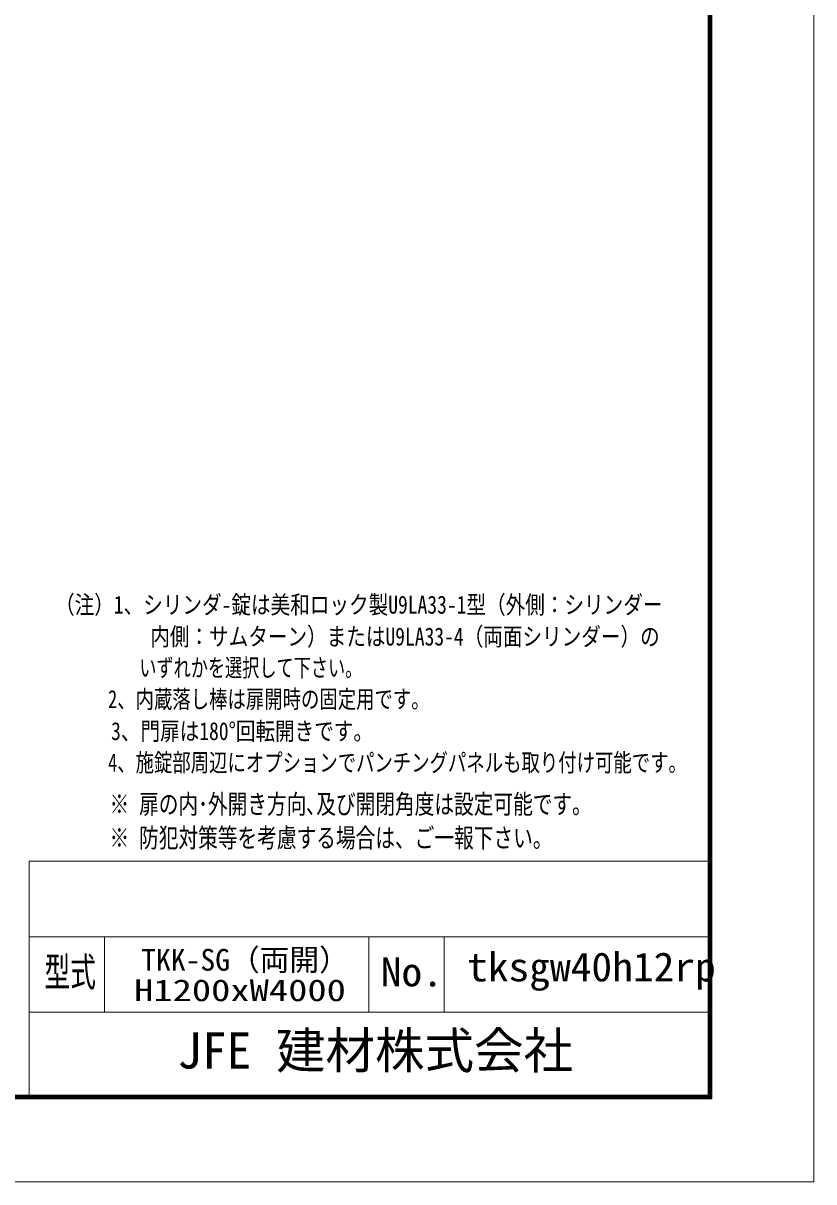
# Model space of a CAD drawing. Units: millimetres at full size; details may follow other scales. Extents: x -5940 to 5940, y -4200 to 4200.
# Drawn here: x 2976 to 5940, y -4200 to 146 of the extents above; entities that cross this region are included whole.
import ezdxf
from ezdxf.enums import TextEntityAlignment as Align

# ---------------------------------------------------------------- set-up
doc = ezdxf.new("R2010")
doc.units = ezdxf.units.MM
doc.header["$LTSCALE"] = 20
doc.layers.add('0-0_D-TTL', color=7, linetype='Continuous', lineweight=18)
doc.layers.add('1-0_D-TTL-TXT', color=7, linetype='Continuous', lineweight=18)
doc.layers.add('0-E_文字', color=254, linetype='Continuous')
doc.layers.add('1-1_WAKU', color=7, linetype='Continuous')
doc.styles.add('ＭＳ ゴシック', font='')
doc.styles.get('ＭＳ ゴシック').set_extended_font_data('MS Gothic')

msp = doc.modelspace()

# ---------------------------------------------------------------- linework, layer by layer
at = {"layer": '0-0_D-TTL'}
for p, q in [((2998.29, -2997.86), (2998.29, -3874.71)), ((2998.29, -2997.86), (5544, -2997.86)), ((2998.29, -3280.71), (5544, -3280.71)), ((3281.14, -3280.71), (3281.14, -3563.57)), ((4271.14, -3280.71), (4271.14, -3563.57)), ((4554, -3280.71), (4554, -3563.57)), ((2998.29, -3563.57), (5544, -3563.57))]:
    msp.add_line(p, q, dxfattribs=at)
for points in [[(-5940, -4200), (5940, -4200), (5940, 4200), (-5940, 4200)], [(-5558.14, 3889.71), (5558.14, 3889.71), (5558.14, -3888.86), (-5558.14, -3888.86)], [(-5554.61, 3886.18), (5554.61, 3886.18), (5554.61, -3885.32), (-5554.61, -3885.32)], [(-5551.07, 3882.64), (5551.07, 3882.64), (5551.07, -3881.79), (-5551.07, -3881.79)], [(-5547.54, 3879.11), (5547.54, 3879.11), (5547.54, -3878.25), (-5547.54, -3878.25)], [(-5544, 3875.57), (5544, 3875.57), (5544, -3874.71), (-5544, -3874.71)]]:
    msp.add_lwpolyline(points, close=True, dxfattribs=at)

# ---------------------------------------------------------------- texts
at = {"layer": '0-E_文字', "style": 'ＭＳ ゴシック'}
for s, height, width, p in [('（注）1、シリンダ-錠は美和ロック製U9LA33-1型（外側：シリンダー', 67.35, 0.8, (3095.13, -2089.21)), ('\u3000       内側：サムターン）またはU9LA33-4（両面シリンダー）の', 67.35, 0.8, (3122.01, -2208.68)), ('\u3000\u3000     いずれかを選択して下さい。', 67.35, 0.7, (3122.01, -2325.45)), ('     2、内蔵落し棒は扉開時の固定用です。', 67.35, 0.75, (3122.01, -2443.39)), ('     3、門扉は180°回転開きです。', 67.35, 0.8, (3122.01, -2563.39)), ('     4、施錠部周辺にオプションでパンチングパネルも取り付け可能です。', 67.35, 0.75, (3122.01, -2681.33)), ('※ 扉の内･外開き方向､及び開閉角度は設定可能です｡', 72.16, 0.75, (3299.43, -2841.1)), ('※ 防犯対策等を考慮する場合は、ご一報下さい。', 72.16, 0.75, (3299.43, -2967.47))]:
    msp.add_text(s, height=height, dxfattribs=dict(at, width=width)).set_placement(p, align=Align.BOTTOM_LEFT)
at = {"layer": '1-0_D-TTL-TXT', "style": 'ＭＳ ゴシック'}
for s, height, width, p in [('型式', 108.9, 0.65, (3055.23, -3499.65)), ('tksgw40h12rp', 108.8, 1.05, (4639.8, -3480.79)), ('No.', 108.8, 1.05, (4316.4, -3499.65))]:
    msp.add_text(s, height=height, dxfattribs=dict(at, width=width)).set_placement(p, align=Align.BOTTOM_LEFT)
msp.add_text('JFE 建材株式会社', height=136.1, dxfattribs=at).set_placement((3553.22, -3816.03), align=Align.BOTTOM_LEFT)
at = {"layer": '1-1_WAKU', "style": 'ＭＳ ゴシック'}
msp.add_text('TKK-SG（両開）', height=81.64, dxfattribs=at).set_placement((3417.9, -3432.67), align=Align.BOTTOM_LEFT)
at = {"layer": '1-1_WAKU', "style": 'ＭＳ ゴシック', "width": 1.3}
msp.add_text('H1200xW4000', height=81.64, dxfattribs=at).set_placement((3391.46, -3546.87), align=Align.BOTTOM_LEFT)

doc.saveas('drawing.dxf')
